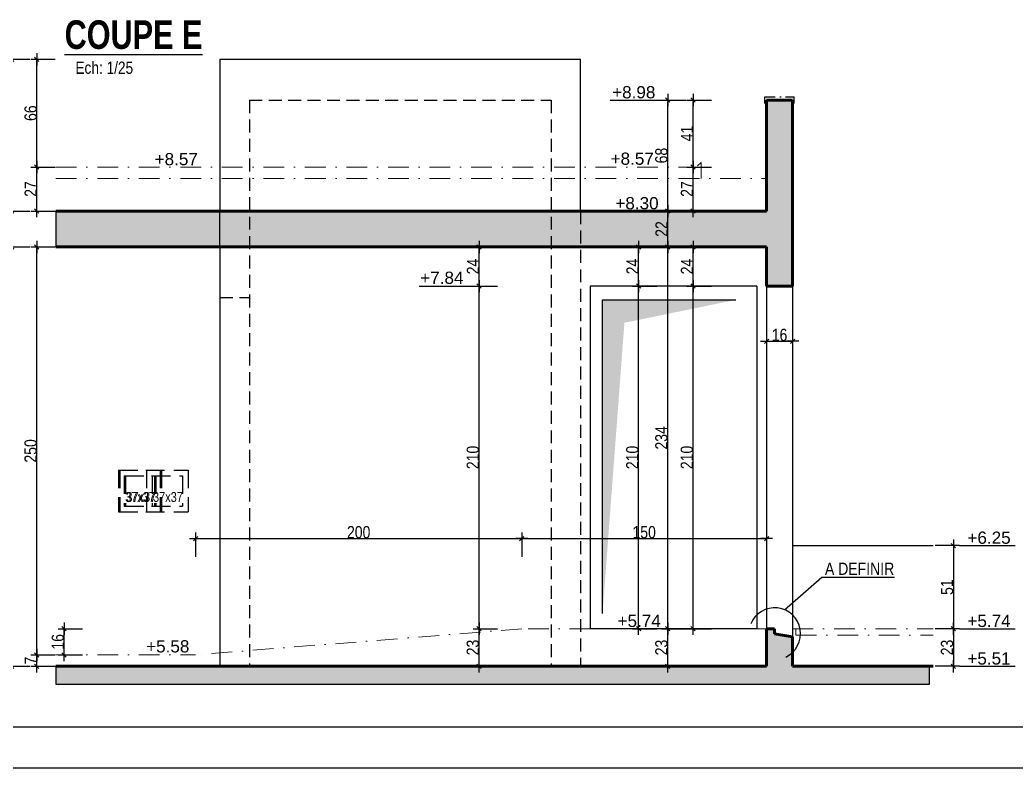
# Model space of a CAD drawing. Header units: millimetres. Extents: x 7120 to 15038, y -9128 to -4928.
# Drawn here: x 9975 to 11197, y -9128 to -8211 of the extents above; entities that cross this region are included whole.
import ezdxf
from ezdxf.enums import TextEntityAlignment as Align

# ---------------------------------------------------------------- set-up
doc = ezdxf.new("R2010")
doc.units = ezdxf.units.MM
for name, pattern in [('CACHE2', [4.7625, 3.175, -1.5875]), ('TIRETPT2', [12.7, 6.35, -3.175, 0, -3.175]), ('TIRETPTX2', [50.8, 25.4, -12.7, 0, -12.7])]:
    doc.linetypes.add(name, pattern=pattern)
for name, color, linetype in [('01_Cad_2', 5, 'Continuous'), ('01_cote_gen', 4, 'Continuous'), ('01_linteaux', 2, 'Continuous'), ('01_poch_BN', 9, 'Continuous'), ('01_poch_murs', 253, 'Continuous'), ('01_resv', 32, 'Continuous'), ('01_texte', 230, 'Continuous'), ('AA_COTES', 2, 'Continuous')]:
    doc.layers.add(name, color=color, linetype=linetype)
doc.layers.add('01_murs_coup', color=5, linetype='Continuous', lineweight=60)
doc.layers.add('01_tram_axes', color=2, linetype='TIRETPTX2', lineweight=9)
doc.styles.add('ARIAL', font='arial.ttf')
doc.styles.add('Arial Narrow', font='ARIALN.TTF')
doc.styles.add('impact', font='impact.ttf')
doc.styles.add('MATTE_TXT', font='arial.ttf')
doc.styles.add('STYLE2', font='ARIALN.TTF')
doc.dimstyles.new('JB25', dxfattribs={"dimscale": 0.1, "dimtxt": 150, "dimasz": 15, "dimexe": 0.1, "dimexo": 0.1, "dimgap": 0.09, "dimtad": 1, "dimdec": 1, "dimlfac": 0.5, "dimdsep": 46, "dimtxsty": 'STYLE2', "dimblk1": 'BOND_G', "dimblk2": 'BOND_D', "dimsah": 1, "dimcen": 1.5, "dimdle": 0.01, "dimse1": 1, "dimse2": 1, "dimclrd": 4, "dimclre": 2, "dimclrt": 6, "dimazin": 2, "dimtfac": 2.333333, "dimtdec": 1, "dimtix": 1, "dimtmove": 2, "dimatfit": 3, "dimldrblk": 'BOND_G', "dimfxl": 1, "dimtolj": 1, "dimtzin": 0, "dimarcsym": 0})

# ---------------------------------------------------------------- blocks, each defined once
blk = doc.blocks.new('BOND_G')
at = {"layer": 'AA_COTES', "color": 0}
for p, q in [((0, -5), (0, 15)), ((5, 0), (-5, 0)), ((1.77, 1.77), (-1.77, -1.77))]:
    blk.add_line(p, q, dxfattribs=at)
blk = doc.blocks.new('BOND_D')
at = {"layer": 'AA_COTES', "color": 0}
for p, q in [((5, 0), (-5, 0)), ((-1.77, -1.77), (1.77, 1.77)), ((0, 5), (0, -15))]:
    blk.add_line(p, q, dxfattribs=at)
blk = doc.blocks.new('*D152')
at = {"layer": '01_cote_gen', "color": 4, "lineweight": -2, "transparency": 16777216}
blk.add_line((9996.1, -9001.3), (9996.1, -8990.3), dxfattribs=at)
at = {"layer": 'DEFPOINTS', "color": 0}
for p in [(9996.1, -8988.8), (10850.2, -8988.8), (10850.2, -9002.8)]:
    blk.add_point(p, dxfattribs=at)
at = {"layer": '01_cote_gen', "color": 4, "lineweight": -2, "transparency": 16777216, "xscale": 1.5, "yscale": 1.5, "zscale": 1.5}
for name, p, rotation in [('BOND_D', (9996.1, -8988.8), 90), ('BOND_G', (9996.1, -9002.8), 270)]:
    blk.add_blockref(name, p, dxfattribs=dict(at, rotation=rotation))
at = {"layer": '01_cote_gen', "color": 6, "transparency": 16777216, "insert": (9988.6, -8995.8), "char_height": 15, "attachment_point": 5, "rotation": 90, "style": 'STYLE2'}
blk.add_mtext('\\A1;7', dxfattribs=at)
blk = doc.blocks.new('*D153')
at = {"layer": '01_cote_gen', "color": 4, "lineweight": -2, "transparency": 16777216}
blk.add_line((9965.2, -9001.3), (9965.2, -8490.3), dxfattribs=at)
at = {"layer": 'DEFPOINTS', "color": 0}
for p in [(9965.2, -8488.8), (10217.3, -8488.8), (10019.5, -9002.8)]:
    blk.add_point(p, dxfattribs=at)
at = {"layer": '01_cote_gen', "color": 4, "lineweight": -2, "transparency": 16777216, "xscale": 1.5, "yscale": 1.5, "zscale": 1.5}
for name, p, rotation in [('BOND_D', (9965.2, -8488.8), 90), ('BOND_G', (9965.2, -9002.8), 270)]:
    blk.add_blockref(name, p, dxfattribs=dict(at, rotation=rotation))
at = {"layer": '01_cote_gen', "color": 6, "transparency": 16777216, "insert": (9957.6, -8745.8), "char_height": 15, "attachment_point": 5, "rotation": 90, "style": 'STYLE2'}
blk.add_mtext('\\A1;257', dxfattribs=at)
blk = doc.blocks.new('*D154')
at = {"layer": '01_cote_gen', "color": 4, "lineweight": -2, "transparency": 16777216}
blk.add_line((10892.2, -8604.3), (10921.2, -8604.3), dxfattribs=at)
at = {"layer": 'DEFPOINTS', "color": 0}
for p in [(10922.7, -8604.3), (10890.7, -8610.3), (10922.7, -8610.3)]:
    blk.add_point(p, dxfattribs=at)
at = {"layer": '01_cote_gen', "color": 4, "lineweight": -2, "transparency": 16777216, "xscale": 1.5, "yscale": 1.5, "zscale": 1.5, "rotation": 180}
blk.add_blockref('BOND_G', (10890.7, -8604.3), dxfattribs=at)
at = {"layer": '01_cote_gen', "color": 4, "lineweight": -2, "transparency": 16777216, "xscale": 1.5, "yscale": 1.5, "zscale": 1.5}
blk.add_blockref('BOND_D', (10922.7, -8604.3), dxfattribs=at)
at = {"layer": '01_cote_gen', "color": 6, "transparency": 16777216, "insert": (10906.7, -8596.7), "char_height": 15, "attachment_point": 5, "style": 'STYLE2'}
blk.add_mtext('\\A1;16', dxfattribs=at)
blk = doc.blocks.new('*D155')
at = {"layer": '01_cote_gen', "color": 4, "lineweight": -2, "transparency": 16777216}
blk.add_line((11119.8, -8958.3), (11119.8, -9001.3), dxfattribs=at)
at = {"layer": 'DEFPOINTS', "color": 0}
for p in [(11067.6, -8956.8), (11067.6, -9002.8), (11119.8, -9002.8)]:
    blk.add_point(p, dxfattribs=at)
at = {"layer": '01_cote_gen', "color": 4, "lineweight": -2, "transparency": 16777216, "xscale": 1.5, "yscale": 1.5, "zscale": 1.5}
for name, p, rotation in [('BOND_G', (11119.8, -8956.8), 90), ('BOND_D', (11119.8, -9002.8), 270)]:
    blk.add_blockref(name, p, dxfattribs=dict(at, rotation=rotation))
at = {"layer": '01_cote_gen', "color": 6, "transparency": 16777216, "insert": (11112.1, -8979.8), "char_height": 15, "attachment_point": 5, "rotation": 90, "style": 'STYLE2'}
blk.add_mtext('\\A1;23', dxfattribs=at)
blk = doc.blocks.new('*D156')
at = {"layer": '01_cote_gen', "color": 4, "lineweight": -2, "transparency": 16777216}
blk.add_line((10192.2, -8846.2), (10589.2, -8846.2), dxfattribs=at)
at = {"layer": 'DEFPOINTS', "color": 0}
for p in [(10590.7, -8846.2), (10590.7, -8956.8), (10190.7, -8988.8)]:
    blk.add_point(p, dxfattribs=at)
at = {"layer": '01_cote_gen', "color": 4, "lineweight": -2, "transparency": 16777216, "xscale": 1.5, "yscale": 1.5, "zscale": 1.5, "rotation": 180}
blk.add_blockref('BOND_G', (10190.7, -8846.2), dxfattribs=at)
at = {"layer": '01_cote_gen', "color": 4, "lineweight": -2, "transparency": 16777216, "xscale": 1.5, "yscale": 1.5, "zscale": 1.5}
blk.add_blockref('BOND_D', (10590.7, -8846.2), dxfattribs=at)
at = {"layer": '01_cote_gen', "color": 6, "transparency": 16777216, "insert": (10390.7, -8838.5), "char_height": 15, "attachment_point": 5, "style": 'STYLE2'}
blk.add_mtext('\\A1;200', dxfattribs=at)
blk = doc.blocks.new('*D157')
at = {"layer": '01_cote_gen', "color": 4, "lineweight": -2, "transparency": 16777216}
blk.add_line((10592.2, -8846.2), (10889.2, -8846.2), dxfattribs=at)
at = {"layer": 'DEFPOINTS', "color": 0}
for p in [(10590.7, -8853.7), (10890.7, -8846.2), (10890.7, -8858.5)]:
    blk.add_point(p, dxfattribs=at)
at = {"layer": '01_cote_gen', "color": 4, "lineweight": -2, "transparency": 16777216, "xscale": 1.5, "yscale": 1.5, "zscale": 1.5, "rotation": 180}
blk.add_blockref('BOND_G', (10590.7, -8846.2), dxfattribs=at)
at = {"layer": '01_cote_gen', "color": 4, "lineweight": -2, "transparency": 16777216, "xscale": 1.5, "yscale": 1.5, "zscale": 1.5}
blk.add_blockref('BOND_D', (10890.7, -8846.2), dxfattribs=at)
at = {"layer": '01_cote_gen', "color": 6, "transparency": 16777216, "insert": (10740.7, -8838.5), "char_height": 15, "attachment_point": 5, "style": 'STYLE2'}
blk.add_mtext('\\A1;150', dxfattribs=at)
blk = doc.blocks.new('*D158')
at = {"layer": '01_cote_gen', "color": 4, "lineweight": -2, "transparency": 16777216}
blk.add_line((10800.7, -8955.3), (10800.7, -8538.3), dxfattribs=at)
at = {"layer": 'DEFPOINTS', "color": 0}
for p in [(10800.7, -8536.8), (10893.4, -8536.8), (10808.3, -8956.8)]:
    blk.add_point(p, dxfattribs=at)
at = {"layer": '01_cote_gen', "color": 4, "lineweight": -2, "transparency": 16777216, "xscale": 1.5, "yscale": 1.5, "zscale": 1.5}
for name, p, rotation in [('BOND_D', (10800.7, -8536.8), 90), ('BOND_G', (10800.7, -8956.8), 270)]:
    blk.add_blockref(name, p, dxfattribs=dict(at, rotation=rotation))
at = {"layer": '01_cote_gen', "color": 6, "transparency": 16777216, "insert": (10793.1, -8746.8), "char_height": 15, "attachment_point": 5, "rotation": 90, "style": 'STYLE2'}
blk.add_mtext('\\A1;210', dxfattribs=at)
blk = doc.blocks.new('*D159')
at = {"layer": '01_cote_gen', "color": 4, "lineweight": -2, "transparency": 16777216}
blk.add_line((10800.7, -8535.3), (10800.7, -8490.3), dxfattribs=at)
at = {"layer": 'DEFPOINTS', "color": 0}
for p in [(10800.7, -8488.8), (10823.2, -8488.8), (10823.2, -8536.8)]:
    blk.add_point(p, dxfattribs=at)
at = {"layer": '01_cote_gen', "color": 4, "lineweight": -2, "transparency": 16777216, "xscale": 1.5, "yscale": 1.5, "zscale": 1.5}
for name, p, rotation in [('BOND_D', (10800.7, -8488.8), 90), ('BOND_G', (10800.7, -8536.8), 270)]:
    blk.add_blockref(name, p, dxfattribs=dict(at, rotation=rotation))
at = {"layer": '01_cote_gen', "color": 6, "transparency": 16777216, "insert": (10793.2, -8512.8), "char_height": 15, "attachment_point": 5, "rotation": 90, "style": 'STYLE2'}
blk.add_mtext('\\A1;24', dxfattribs=at)
blk = doc.blocks.new('*D160')
at = {"layer": '01_cote_gen', "color": 4, "lineweight": -2, "transparency": 16777216}
blk.add_line((10769.6, -8955.3), (10769.6, -8490.3), dxfattribs=at)
at = {"layer": 'DEFPOINTS', "color": 0}
for p in [(10769.6, -8488.8), (10861.4, -8488.8), (10778.1, -8956.8)]:
    blk.add_point(p, dxfattribs=at)
at = {"layer": '01_cote_gen', "color": 4, "lineweight": -2, "transparency": 16777216, "xscale": 1.5, "yscale": 1.5, "zscale": 1.5}
for name, p, rotation in [('BOND_D', (10769.6, -8488.8), 90), ('BOND_G', (10769.6, -8956.8), 270)]:
    blk.add_blockref(name, p, dxfattribs=dict(at, rotation=rotation))
at = {"layer": '01_cote_gen', "color": 6, "transparency": 16777216, "insert": (10761.9, -8722.8), "char_height": 15, "attachment_point": 5, "rotation": 90, "style": 'STYLE2'}
blk.add_mtext('\\A1;234', dxfattribs=at)
blk = doc.blocks.new('*D161')
at = {"layer": '01_cote_gen', "color": 4, "lineweight": -2, "transparency": 16777216}
blk.add_line((10769.6, -8487.3), (10769.6, -8446.3), dxfattribs=at)
at = {"layer": 'DEFPOINTS', "color": 0}
for p in [(10769.6, -8444.8), (10842.2, -8444.8), (10842.2, -8488.8)]:
    blk.add_point(p, dxfattribs=at)
at = {"layer": '01_cote_gen', "color": 4, "lineweight": -2, "transparency": 16777216, "xscale": 1.5, "yscale": 1.5, "zscale": 1.5}
for name, p, rotation in [('BOND_D', (10769.6, -8444.8), 90), ('BOND_G', (10769.6, -8488.8), 270)]:
    blk.add_blockref(name, p, dxfattribs=dict(at, rotation=rotation))
at = {"layer": '01_cote_gen', "color": 6, "transparency": 16777216, "insert": (10762, -8466.8), "char_height": 15, "attachment_point": 5, "rotation": 90, "style": 'STYLE2'}
blk.add_mtext('\\A1;22', dxfattribs=at)
blk = doc.blocks.new('*D162')
at = {"layer": '01_cote_gen', "color": 4, "lineweight": -2, "transparency": 16777216}
blk.add_line((10769.6, -8443.3), (10769.6, -8310.3), dxfattribs=at)
at = {"layer": 'DEFPOINTS', "color": 0}
for p in [(10769.6, -8308.8), (10877.4, -8308.8), (10825.4, -8444.8)]:
    blk.add_point(p, dxfattribs=at)
at = {"layer": '01_cote_gen', "color": 4, "lineweight": -2, "transparency": 16777216, "xscale": 1.5, "yscale": 1.5, "zscale": 1.5}
for name, p, rotation in [('BOND_D', (10769.6, -8308.8), 90), ('BOND_G', (10769.6, -8444.8), 270)]:
    blk.add_blockref(name, p, dxfattribs=dict(at, rotation=rotation))
at = {"layer": '01_cote_gen', "color": 6, "transparency": 16777216, "insert": (10761.9, -8376.8), "char_height": 15, "attachment_point": 5, "rotation": 90, "style": 'STYLE2'}
blk.add_mtext('\\A1;68', dxfattribs=at)
blk = doc.blocks.new('*D163')
at = {"layer": '01_cote_gen', "color": 4, "lineweight": -2, "transparency": 16777216}
blk.add_line((10800.7, -8443.3), (10800.7, -8392.3), dxfattribs=at)
at = {"layer": 'DEFPOINTS', "color": 0}
for p in [(10762.8, -8390.8), (10800.7, -8390.8), (10810.3, -8444.8)]:
    blk.add_point(p, dxfattribs=at)
at = {"layer": '01_cote_gen', "color": 4, "lineweight": -2, "transparency": 16777216, "xscale": 1.5, "yscale": 1.5, "zscale": 1.5}
for name, p, rotation in [('BOND_D', (10800.7, -8390.8), 90), ('BOND_G', (10800.7, -8444.8), 270)]:
    blk.add_blockref(name, p, dxfattribs=dict(at, rotation=rotation))
at = {"layer": '01_cote_gen', "color": 6, "transparency": 16777216, "insert": (10793.2, -8417.8), "char_height": 15, "attachment_point": 5, "rotation": 90, "style": 'STYLE2'}
blk.add_mtext('\\A1;27', dxfattribs=at)
blk = doc.blocks.new('*D164')
at = {"layer": '01_cote_gen', "color": 4, "lineweight": -2, "transparency": 16777216}
blk.add_line((10800.7, -8389.3), (10800.7, -8310.3), dxfattribs=at)
at = {"layer": 'DEFPOINTS', "color": 0}
for p in [(10800.7, -8308.8), (10906.7, -8308.8), (10823.2, -8390.8)]:
    blk.add_point(p, dxfattribs=at)
at = {"layer": '01_cote_gen', "color": 4, "lineweight": -2, "transparency": 16777216, "xscale": 1.5, "yscale": 1.5, "zscale": 1.5}
for name, p, rotation in [('BOND_D', (10800.7, -8308.8), 90), ('BOND_G', (10800.7, -8390.8), 270)]:
    blk.add_blockref(name, p, dxfattribs=dict(at, rotation=rotation))
at = {"layer": '01_cote_gen', "color": 6, "transparency": 16777216, "insert": (10793.2, -8349.8), "char_height": 15, "attachment_point": 5, "rotation": 90, "style": 'STYLE2'}
blk.add_mtext('\\A1;41', dxfattribs=at)
blk = doc.blocks.new('*D165')
at = {"layer": '01_cote_gen', "color": 4, "lineweight": -2, "transparency": 16777216}
blk.add_line((9996.1, -8987.3), (9996.1, -8490.3), dxfattribs=at)
at = {"layer": 'DEFPOINTS', "color": 0}
for p in [(9996.1, -8488.8), (10030.6, -8488.8), (10018.6, -8988.8)]:
    blk.add_point(p, dxfattribs=at)
at = {"layer": '01_cote_gen', "color": 4, "lineweight": -2, "transparency": 16777216, "xscale": 1.5, "yscale": 1.5, "zscale": 1.5}
for name, p, rotation in [('BOND_D', (9996.1, -8488.8), 90), ('BOND_G', (9996.1, -8988.8), 270)]:
    blk.add_blockref(name, p, dxfattribs=dict(at, rotation=rotation))
at = {"layer": '01_cote_gen', "color": 6, "transparency": 16777216, "insert": (9988.5, -8738.8), "char_height": 15, "attachment_point": 5, "rotation": 90, "style": 'STYLE2'}
blk.add_mtext('\\A1;250', dxfattribs=at)
blk = doc.blocks.new('*D166')
at = {"layer": '01_cote_gen', "color": 4, "lineweight": -2, "transparency": 16777216}
blk.add_line((9965.2, -8487.3), (9965.2, -8446.3), dxfattribs=at)
at = {"layer": 'DEFPOINTS', "color": 0}
for p in [(9965.2, -8444.8), (10033.8, -8444.8), (10033.8, -8488.8)]:
    blk.add_point(p, dxfattribs=at)
at = {"layer": '01_cote_gen', "color": 4, "lineweight": -2, "transparency": 16777216, "xscale": 1.5, "yscale": 1.5, "zscale": 1.5}
for name, p, rotation in [('BOND_D', (9965.2, -8444.8), 90), ('BOND_G', (9965.2, -8488.8), 270)]:
    blk.add_blockref(name, p, dxfattribs=dict(at, rotation=rotation))
at = {"layer": '01_cote_gen', "color": 6, "transparency": 16777216, "insert": (9957.7, -8466.8), "char_height": 15, "attachment_point": 5, "rotation": 90, "style": 'STYLE2'}
blk.add_mtext('\\A1;22', dxfattribs=at)
blk = doc.blocks.new('*D167')
at = {"layer": '01_cote_gen', "color": 4, "lineweight": -2, "transparency": 16777216}
blk.add_line((10029.6, -8987.3), (10029.6, -8958.3), dxfattribs=at)
at = {"layer": 'DEFPOINTS', "color": 0}
for p in [(10029.6, -8956.8), (10590.7, -8956.8), (10042.4, -8988.8)]:
    blk.add_point(p, dxfattribs=at)
at = {"layer": '01_cote_gen', "color": 4, "lineweight": -2, "transparency": 16777216, "xscale": 1.5, "yscale": 1.5, "zscale": 1.5}
for name, p, rotation in [('BOND_D', (10029.6, -8956.8), 90), ('BOND_G', (10029.6, -8988.8), 270)]:
    blk.add_blockref(name, p, dxfattribs=dict(at, rotation=rotation))
at = {"layer": '01_cote_gen', "color": 6, "transparency": 16777216, "insert": (10021.9, -8972.8), "char_height": 15, "attachment_point": 5, "rotation": 90, "style": 'STYLE2'}
blk.add_mtext('\\A1;16', dxfattribs=at)
blk = doc.blocks.new('*D168')
at = {"layer": '01_cote_gen', "color": 4, "lineweight": -2, "transparency": 16777216}
blk.add_line((9965.2, -8443.3), (9965.2, -8260.3), dxfattribs=at)
at = {"layer": 'DEFPOINTS', "color": 0}
for p in [(9965.2, -8258.8), (10220.7, -8258.8), (10110.8, -8444.8)]:
    blk.add_point(p, dxfattribs=at)
at = {"layer": '01_cote_gen', "color": 4, "lineweight": -2, "transparency": 16777216, "xscale": 1.5, "yscale": 1.5, "zscale": 1.5}
for name, p, rotation in [('BOND_D', (9965.2, -8258.8), 90), ('BOND_G', (9965.2, -8444.8), 270)]:
    blk.add_blockref(name, p, dxfattribs=dict(at, rotation=rotation))
at = {"layer": '01_cote_gen', "color": 6, "transparency": 16777216, "insert": (9957.6, -8351.8), "char_height": 15, "attachment_point": 5, "rotation": 90, "style": 'STYLE2'}
blk.add_mtext('\\A1;93', dxfattribs=at)
blk = doc.blocks.new('*D169')
at = {"layer": '01_cote_gen', "color": 4, "lineweight": -2, "transparency": 16777216}
blk.add_line((9996.1, -8443.3), (9996.1, -8392.3), dxfattribs=at)
at = {"layer": 'DEFPOINTS', "color": 0}
for p in [(9996.1, -8390.8), (10220.7, -8390.8), (10071.2, -8444.8)]:
    blk.add_point(p, dxfattribs=at)
at = {"layer": '01_cote_gen', "color": 4, "lineweight": -2, "transparency": 16777216, "xscale": 1.5, "yscale": 1.5, "zscale": 1.5}
for name, p, rotation in [('BOND_D', (9996.1, -8390.8), 90), ('BOND_G', (9996.1, -8444.8), 270)]:
    blk.add_blockref(name, p, dxfattribs=dict(at, rotation=rotation))
at = {"layer": '01_cote_gen', "color": 6, "transparency": 16777216, "insert": (9988.6, -8417.8), "char_height": 15, "attachment_point": 5, "rotation": 90, "style": 'STYLE2'}
blk.add_mtext('\\A1;27', dxfattribs=at)
blk = doc.blocks.new('*D170')
at = {"layer": '01_cote_gen', "color": 4, "lineweight": -2, "transparency": 16777216}
blk.add_line((9996.1, -8389.3), (9996.1, -8260.3), dxfattribs=at)
at = {"layer": 'DEFPOINTS', "color": 0}
for p in [(9996.1, -8258.8), (10220.7, -8258.8), (10220.7, -8390.8)]:
    blk.add_point(p, dxfattribs=at)
at = {"layer": '01_cote_gen', "color": 4, "lineweight": -2, "transparency": 16777216, "xscale": 1.5, "yscale": 1.5, "zscale": 1.5}
for name, p, rotation in [('BOND_D', (9996.1, -8258.8), 90), ('BOND_G', (9996.1, -8390.8), 270)]:
    blk.add_blockref(name, p, dxfattribs=dict(at, rotation=rotation))
at = {"layer": '01_cote_gen', "color": 6, "transparency": 16777216, "insert": (9988.5, -8324.8), "char_height": 15, "attachment_point": 5, "rotation": 90, "style": 'STYLE2'}
blk.add_mtext('\\A1;66', dxfattribs=at)
blk = doc.blocks.new('*D171')
at = {"layer": '01_cote_gen', "color": 4, "lineweight": -2, "transparency": 16777216}
blk.add_line((11119.8, -8856.3), (11119.8, -8955.3), dxfattribs=at)
at = {"layer": 'DEFPOINTS', "color": 0}
for p in [(11067.6, -8854.8), (11067.6, -8956.8), (11119.8, -8956.8)]:
    blk.add_point(p, dxfattribs=at)
at = {"layer": '01_cote_gen', "color": 4, "lineweight": -2, "transparency": 16777216, "xscale": 1.5, "yscale": 1.5, "zscale": 1.5}
for name, p, rotation in [('BOND_G', (11119.8, -8854.8), 90), ('BOND_D', (11119.8, -8956.8), 270)]:
    blk.add_blockref(name, p, dxfattribs=dict(at, rotation=rotation))
at = {"layer": '01_cote_gen', "color": 6, "transparency": 16777216, "insert": (11112.1, -8905.8), "char_height": 15, "attachment_point": 5, "rotation": 90, "style": 'STYLE2'}
blk.add_mtext('\\A1;51', dxfattribs=at)
blk = doc.blocks.new('*D172')
at = {"layer": '01_cote_gen', "color": 4, "lineweight": -2, "transparency": 16777216}
blk.add_line((10769.6, -9001.3), (10769.6, -8958.3), dxfattribs=at)
at = {"layer": 'DEFPOINTS', "color": 0}
for p in [(10769.6, -8956.8), (10782.8, -8956.8), (10782.8, -9002.8)]:
    blk.add_point(p, dxfattribs=at)
at = {"layer": '01_cote_gen', "color": 4, "lineweight": -2, "transparency": 16777216, "xscale": 1.5, "yscale": 1.5, "zscale": 1.5}
for name, p, rotation in [('BOND_D', (10769.6, -8956.8), 90), ('BOND_G', (10769.6, -9002.8), 270)]:
    blk.add_blockref(name, p, dxfattribs=dict(at, rotation=rotation))
at = {"layer": '01_cote_gen', "color": 6, "transparency": 16777216, "insert": (10761.9, -8979.8), "char_height": 15, "attachment_point": 5, "rotation": 90, "style": 'STYLE2'}
blk.add_mtext('\\A1;23', dxfattribs=at)
blk = doc.blocks.new('*D173')
at = {"layer": '01_cote_gen', "color": 4, "lineweight": -2, "transparency": 16777216}
blk.add_line((10538.4, -9001.3), (10538.4, -8958.3), dxfattribs=at)
at = {"layer": 'DEFPOINTS', "color": 0}
for p in [(10538.4, -8956.8), (10686.7, -8956.8), (10569.5, -9002.8)]:
    blk.add_point(p, dxfattribs=at)
at = {"layer": '01_cote_gen', "color": 4, "lineweight": -2, "transparency": 16777216, "xscale": 1.5, "yscale": 1.5, "zscale": 1.5}
for name, p, rotation in [('BOND_D', (10538.4, -8956.8), 90), ('BOND_G', (10538.4, -9002.8), 270)]:
    blk.add_blockref(name, p, dxfattribs=dict(at, rotation=rotation))
at = {"layer": '01_cote_gen', "color": 6, "transparency": 16777216, "insert": (10530.7, -8979.8), "char_height": 15, "attachment_point": 5, "rotation": 90, "style": 'STYLE2'}
blk.add_mtext('\\A1;23', dxfattribs=at)
blk = doc.blocks.new('*D174')
at = {"layer": '01_cote_gen', "color": 4, "lineweight": -2, "transparency": 16777216}
blk.add_line((10538.4, -8955.3), (10538.4, -8538.3), dxfattribs=at)
at = {"layer": 'DEFPOINTS', "color": 0}
for p in [(10538.4, -8536.8), (10708.6, -8536.8), (10684.8, -8956.8)]:
    blk.add_point(p, dxfattribs=at)
at = {"layer": '01_cote_gen', "color": 4, "lineweight": -2, "transparency": 16777216, "xscale": 1.5, "yscale": 1.5, "zscale": 1.5}
for name, p, rotation in [('BOND_D', (10538.4, -8536.8), 90), ('BOND_G', (10538.4, -8956.8), 270)]:
    blk.add_blockref(name, p, dxfattribs=dict(at, rotation=rotation))
at = {"layer": '01_cote_gen', "color": 6, "transparency": 16777216, "insert": (10530.7, -8746.8), "char_height": 15, "attachment_point": 5, "rotation": 90, "style": 'STYLE2'}
blk.add_mtext('\\A1;210', dxfattribs=at)
blk = doc.blocks.new('*D175')
at = {"layer": '01_cote_gen', "color": 4, "lineweight": -2, "transparency": 16777216}
blk.add_line((10538.4, -8535.3), (10538.4, -8490.3), dxfattribs=at)
at = {"layer": 'DEFPOINTS', "color": 0}
for p in [(10538.4, -8488.8), (10560.9, -8488.8), (10560.9, -8536.8)]:
    blk.add_point(p, dxfattribs=at)
at = {"layer": '01_cote_gen', "color": 4, "lineweight": -2, "transparency": 16777216, "xscale": 1.5, "yscale": 1.5, "zscale": 1.5}
for name, p, rotation in [('BOND_D', (10538.4, -8488.8), 90), ('BOND_G', (10538.4, -8536.8), 270)]:
    blk.add_blockref(name, p, dxfattribs=dict(at, rotation=rotation))
at = {"layer": '01_cote_gen', "color": 6, "transparency": 16777216, "insert": (10530.8, -8512.8), "char_height": 15, "attachment_point": 5, "rotation": 90, "style": 'STYLE2'}
blk.add_mtext('\\A1;24', dxfattribs=at)
blk = doc.blocks.new('*D610')
at = {"layer": '01_cote_gen', "color": 4, "lineweight": -2, "transparency": 16777216}
blk.add_line((10733.9, -8955.3), (10733.9, -8538.3), dxfattribs=at)
at = {"layer": 'DEFPOINTS', "color": 0}
for p in [(10733.9, -8536.8), (10747.9, -8536.8), (10747.9, -8956.8)]:
    blk.add_point(p, dxfattribs=at)
at = {"layer": '01_cote_gen', "color": 4, "lineweight": -2, "transparency": 16777216, "xscale": 1.5, "yscale": 1.5, "zscale": 1.5}
for name, p, rotation in [('BOND_D', (10733.9, -8536.8), 90), ('BOND_G', (10733.9, -8956.8), 270)]:
    blk.add_blockref(name, p, dxfattribs=dict(at, rotation=rotation))
at = {"layer": '01_cote_gen', "color": 6, "transparency": 16777216, "insert": (10726.2, -8746.8), "char_height": 15, "attachment_point": 5, "rotation": 90, "style": 'STYLE2'}
blk.add_mtext('\\A1;210', dxfattribs=at)
blk = doc.blocks.new('*D611')
at = {"layer": '01_cote_gen', "color": 4, "lineweight": -2, "transparency": 16777216}
blk.add_line((10733.9, -8535.3), (10733.9, -8490.3), dxfattribs=at)
at = {"layer": 'DEFPOINTS', "color": 0}
for p in [(10733.9, -8488.8), (10741.4, -8488.8), (10741.4, -8536.8)]:
    blk.add_point(p, dxfattribs=at)
at = {"layer": '01_cote_gen', "color": 4, "lineweight": -2, "transparency": 16777216, "xscale": 1.5, "yscale": 1.5, "zscale": 1.5}
for name, p, rotation in [('BOND_D', (10733.9, -8488.8), 90), ('BOND_G', (10733.9, -8536.8), 270)]:
    blk.add_blockref(name, p, dxfattribs=dict(at, rotation=rotation))
at = {"layer": '01_cote_gen', "color": 6, "transparency": 16777216, "insert": (10726.4, -8512.8), "char_height": 15, "attachment_point": 5, "rotation": 90, "style": 'STYLE2'}
blk.add_mtext('\\A1;24', dxfattribs=at)

msp = doc.modelspace()

# ---------------------------------------------------------------- hatches: boundary and pattern name
at = {"layer": '01_poch_BN'}
h = msp.add_hatch(color=256, dxfattribs=at)
h.dxf.hatch_style = 1
h.paths.add_polyline_path([(10922.66, -8308.8), (10890.66, -8308.8), (10890.66, -8444.8), (10019.46, -8444.8), (10019.46, -8488.8), (10890.66, -8488.8), (10890.66, -8536.8), (10922.66, -8536.8)])
h.paths.add_polyline_path([(11090.38, -9002.8), (10922.66, -9002.8), (10922.66, -8966.8), (10900.66, -8962.8), (10900.66, -8956.8), (10890.66, -8956.8), (10890.66, -9002.8), (10019.46, -9002.8), (10019.46, -9024.8), (11090.38, -9024.8)])

# ---------------------------------------------------------------- linework, layer by layer
at = {"layer": '01_Cad_2', "color": 2}
msp.add_line((13987.97, -9077.54), (7169.72, -9077.54), dxfattribs=at)
at = {"layer": '01_Cad_2'}
msp.add_line((13987.97, -9127.54), (7119.72, -9127.54), dxfattribs=at)
at = {"layer": '01_cote_gen'}
msp.add_line((10220.66, -8488.8), (10220.66, -8444.8), dxfattribs=at)
at = {"layer": '01_linteaux'}
for p, q in [((10220.66, -8258.8), (10220.66, -8444.8)), ((10220.66, -8258.8), (10662.66, -8258.8)), ((10662.66, -8444.8), (10662.66, -8258.8)), ((10220.66, -8488.8), (10220.66, -9002.8)), ((10878.66, -8536.8), (10674.66, -8536.8)), ((10674.66, -8536.8), (10674.66, -8956.8)), ((10878.66, -8536.8), (10878.66, -8956.8)), ((10890.66, -8536.8), (10890.66, -8956.8)), ((10922.66, -8536.8), (10922.66, -8966.8)), ((10922.66, -8854.8), (11094.83, -8854.8)), ((10878.66, -8956.8), (10674.66, -8956.8))]:
    msp.add_line(p, q, dxfattribs=at)
at = {"layer": '01_linteaux', "linetype": 'TIRETPT2', "ltscale": 7}
for p, q in [((10888.66, -8312.77), (10888.66, -8304.8)), ((10924.68, -8312.77), (10924.68, -8304.8)), ((10888.66, -8312.77), (10890.16, -8311.34)), ((10924.68, -8312.77), (10923.19, -8311.34))]:
    msp.add_line(p, q, dxfattribs=at)
at = {"layer": '01_linteaux', "linetype": 'TIRETPT2', "ltscale": 2}
msp.add_line((10888.66, -8304.8), (10924.68, -8304.8), dxfattribs=at)
at = {"layer": '01_linteaux', "linetype": 'CACHE2', "ltscale": 5}
for p, q in [((10256.66, -8308.8), (10256.66, -9002.8)), ((10256.66, -8308.8), (10626.66, -8308.8)), ((10626.66, -8308.8), (10626.66, -9002.8)), ((10662.66, -8444.8), (10662.66, -9002.8)), ((10220.66, -8550.8), (10256.66, -8550.8))]:
    msp.add_line(p, q, dxfattribs=at)
at = {"layer": '01_linteaux', "linetype": 'CACHE2', "ltscale": 7}
for p, q in [((10096.36, -8762.34), (10147.36, -8762.34)), ((10096.36, -8762.34), (10096.36, -8813.34)), ((10097.87, -8762.34), (10148.87, -8762.34)), ((10097.87, -8762.34), (10097.87, -8813.34)), ((10130.58, -8762.34), (10181.58, -8762.34)), ((10130.58, -8762.34), (10130.58, -8813.34)), ((10147.36, -8762.34), (10147.36, -8813.34)), ((10148.87, -8762.34), (10148.87, -8813.34)), ((10181.58, -8762.34), (10181.58, -8813.34)), ((10103.36, -8769.34), (10140.36, -8769.34)), ((10103.36, -8769.34), (10103.36, -8806.34)), ((10104.87, -8769.34), (10141.87, -8769.34)), ((10104.87, -8769.34), (10104.87, -8806.34)), ((10137.58, -8769.34), (10174.58, -8769.34)), ((10137.58, -8769.34), (10137.58, -8806.34)), ((10140.36, -8769.34), (10140.36, -8806.34)), ((10141.87, -8769.34), (10141.87, -8806.34)), ((10174.58, -8769.34), (10174.58, -8806.34)), ((10096.36, -8813.34), (10147.36, -8813.34)), ((10097.87, -8813.34), (10148.87, -8813.34)), ((10103.36, -8806.34), (10140.36, -8806.34)), ((10104.87, -8806.34), (10141.87, -8806.34)), ((10130.58, -8813.34), (10181.58, -8813.34)), ((10137.58, -8806.34), (10174.58, -8806.34))]:
    msp.add_line(p, q, dxfattribs=at)
at = {"layer": '01_murs_coup'}
for p, q in [((10890.66, -8308.8), (10922.66, -8308.8)), ((10890.66, -8444.8), (10890.66, -8308.8)), ((10922.66, -8536.8), (10922.66, -8308.8)), ((10019.46, -8444.8), (10890.66, -8444.8)), ((10019.46, -8488.8), (10890.66, -8488.8)), ((10890.66, -8536.8), (10890.66, -8488.8)), ((10890.66, -8536.8), (10922.66, -8536.8)), ((10890.66, -9002.8), (10890.66, -8956.8)), ((10890.66, -8956.8), (10900.66, -8956.8)), ((10900.66, -8962.8), (10900.66, -8956.8)), ((10922.66, -8966.8), (10900.66, -8962.8)), ((10922.66, -8966.8), (10922.66, -9002.8)), ((10019.46, -9002.8), (10890.66, -9002.8)), ((10922.66, -9002.8), (11094.83, -9002.8))]:
    msp.add_line(p, q, dxfattribs=at)
at = {"layer": '01_poch_BN'}
msp.add_line((10019.46, -8444.8), (10019.46, -8488.8), dxfattribs=at)
at = {"layer": '01_poch_BN', "ltscale": 2}
for p, q in [((10019.46, -9002.8), (10019.46, -9024.8)), ((11090.38, -9024.8), (11090.38, -9002.8)), ((10019.46, -9024.8), (11090.38, -9024.8))]:
    msp.add_line(p, q, dxfattribs=at)
at = {"layer": '01_poch_murs'}
for p, q in [((10689.65, -8938.12), (10689.65, -8553.61)), ((10689.65, -8553.61), (10853.27, -8553.61))]:
    msp.add_line(p, q, dxfattribs=at)
for points in [[(10689.65, -8938.12), (10689.65, -8553.61), (10716.5, -8581.72)], [(10689.65, -8553.61), (10853.27, -8553.61), (10716.5, -8581.72)]]:
    msp.add_solid(points, dxfattribs=at)
at = {"layer": '01_texte'}
for p, q in [((10698.88, -8308.8), (10762.06, -8308.8)), ((10464.74, -8536.8), (10530.87, -8536.8)), ((11127.3, -8854.8), (11195.71, -8854.8)), ((10912.72, -8933.43), (10958.39, -8893.5)), ((10958.39, -8893.5), (11047.8, -8893.5)), ((11127.3, -8956.8), (11195.71, -8956.8)), ((11127.3, -9002.8), (11195.71, -9002.8))]:
    msp.add_line(p, q, dxfattribs=at)
msp.add_arc((10900.66, -8962.8), 31.75, 295.472, 157.44571, dxfattribs=at)
at = {"layer": '01_tram_axes'}
for p, q in [((10810.66, -8385.24), (10805.97, -8389.52)), ((10810.66, -8404.8), (10810.66, -8385.24)), ((10019.46, -8390.8), (10810.66, -8390.8)), ((10019.46, -8404.8), (10890.66, -8404.8)), ((10590.66, -8956.8), (10190.66, -8988.8)), ((10674.66, -8956.8), (10590.66, -8956.8)), ((10878.66, -8956.8), (10890.66, -8956.8)), ((10922.66, -8956.8), (11094.83, -8956.8)), ((10926.66, -8964.8), (10926.66, -8956.8)), ((10926.66, -8964.8), (11094.83, -8964.8)), ((10019.46, -8988.8), (10190.66, -8988.8))]:
    msp.add_line(p, q, dxfattribs=at)

# ---------------------------------------------------------------- texts
at = {"layer": '01_resv', "style": 'MATTE_TXT', "width": 0.8}
for p in [(10104.38, -8804.85), (10105.89, -8804.85), (10138.59, -8804.85)]:
    msp.add_text('37x37', height=12, dxfattribs=at).set_placement(p, align=Align.BOTTOM_LEFT)
at = {"layer": '01_texte', "style": 'impact'}
msp.add_text('%%UCOUPE E', height=35, dxfattribs=at).set_placement((10114.69, -8256.54), align=Align.BOTTOM_CENTER)
at = {"layer": '01_texte', "style": 'MATTE_TXT', "width": 0.8}
msp.add_text('Ech: 1/25', height=15, dxfattribs=at).set_placement((10078.81, -8281.1), align=Align.BOTTOM_CENTER)
at = {"layer": '01_texte'}
for s, style, p in [('+8.98', 'ARIAL', (10701.43, -8306.64)), ('+8.57', 'ARIAL', (10140.56, -8388.64)), ('+8.57', 'ARIAL', (10699.56, -8388.06)), ('+8.30', 'ARIAL', (10705.41, -8442.64)), ('+7.84', 'ARIAL', (10466.16, -8534.06)), ('+6.25', 'ARIAL', (11137.01, -8852.64)), ('A DEFINIR', 'Arial Narrow', (10962.35, -8890.75)), ('+5.74', 'ARIAL', (10708.05, -8954.64)), ('+5.74', 'ARIAL', (11137.01, -8954.64)), ('+5.58', 'ARIAL', (10130.11, -8985.79)), ('+5.51', 'ARIAL', (11137.01, -9000.64))]:
    msp.add_text(s, height=15, dxfattribs=dict(at, style=style)).set_placement(p)

# ---------------------------------------------------------------- dimensions: what is measured, and where the dimension line sits
at = {"layer": '01_cote_gen'}
for base, p1, p2, picture, middle in [((9965.25, -8258.8), (10110.82, -8444.8), (10220.66, -8258.8), '*D168', (9957.58, -8351.8)), ((9996.13, -8258.8), (10220.66, -8390.8), (10220.66, -8258.8), '*D170', (9988.47, -8324.8)), ((10769.56, -8308.8), (10825.45, -8444.8), (10877.42, -8308.8), '*D162', (10761.89, -8376.8)), ((10800.73, -8308.8), (10823.23, -8390.8), (10906.66, -8308.8), '*D164', (10793.19, -8349.8)), ((9996.13, -8390.8), (10071.2, -8444.8), (10220.66, -8390.8), '*D169', (9988.59, -8417.8)), ((10800.73, -8390.8), (10810.3, -8444.8), (10762.79, -8390.8), '*D163', (10793.19, -8417.8)), ((9965.25, -8444.8), (10033.82, -8488.8), (10033.82, -8444.8), '*D166', (9957.71, -8466.8)), ((10769.56, -8444.8), (10842.21, -8488.8), (10842.21, -8444.8), '*D161', (10762.02, -8466.8)), ((9965.25, -8488.8), (10019.46, -9002.8), (10217.35, -8488.8), '*D153', (9957.58, -8745.8)), ((9996.13, -8488.8), (10018.63, -8988.8), (10030.63, -8488.8), '*D165', (9988.47, -8738.8)), ((10538.37, -8488.8), (10560.87, -8536.8), (10560.87, -8488.8), '*D175', (10530.83, -8512.8)), ((10733.9, -8488.8), (10741.4, -8536.8), (10741.4, -8488.8), '*D611', (10726.36, -8512.8)), ((10769.56, -8488.8), (10778.05, -8956.8), (10861.42, -8488.8), '*D160', (10761.89, -8722.8)), ((10800.73, -8488.8), (10823.23, -8536.8), (10823.23, -8488.8), '*D159', (10793.19, -8512.8)), ((10538.37, -8536.8), (10684.83, -8956.8), (10708.63, -8536.8), '*D174', (10530.7, -8746.8)), ((10733.9, -8536.8), (10747.92, -8956.8), (10747.92, -8536.8), '*D610', (10726.24, -8746.8)), ((10800.73, -8536.8), (10808.26, -8956.8), (10893.42, -8536.8), '*D158', (10793.06, -8746.8)), ((11119.8, -8956.8), (11067.63, -8854.8), (11067.63, -8956.8), '*D171', (11112.14, -8905.8)), ((10029.6, -8956.8), (10042.42, -8988.8), (10590.66, -8956.8), '*D167', (10021.93, -8972.8)), ((10538.37, -8956.8), (10569.49, -9002.8), (10686.66, -8956.8), '*D173', (10530.7, -8979.8)), ((10769.56, -8956.8), (10782.77, -9002.8), (10782.77, -8956.8), '*D172', (10761.89, -8979.8)), ((11119.8, -9002.8), (11067.63, -8956.8), (11067.63, -9002.8), '*D155', (11112.14, -8979.8)), ((9996.13, -8988.8), (10850.19, -9002.8), (10850.19, -8988.8), '*D152', (9988.63, -8995.8))]:
    dim = msp.add_linear_dim(base=base, p1=p1, p2=p2, angle=90, dimstyle='JB25', dxfattribs=at)
    dim.commit()
    dim.dimension.update_dxf_attribs({"geometry": picture, "text_midpoint": middle})
for base, p1, p2, picture, middle in [((10922.66, -8604.33), (10890.66, -8610.3), (10922.66, -8610.3), '*D154', (10906.66, -8596.66)), ((10590.66, -8846.21), (10190.66, -8988.8), (10590.66, -8956.8), '*D156', (10390.66, -8838.54)), ((10890.66, -8846.21), (10590.66, -8853.71), (10890.66, -8858.51), '*D157', (10740.66, -8838.54))]:
    dim = msp.add_linear_dim(base=base, p1=p1, p2=p2, dimstyle='JB25', dxfattribs=at)
    dim.commit()
    dim.dimension.update_dxf_attribs({"geometry": picture, "text_midpoint": middle})

doc.saveas('drawing.dxf')
